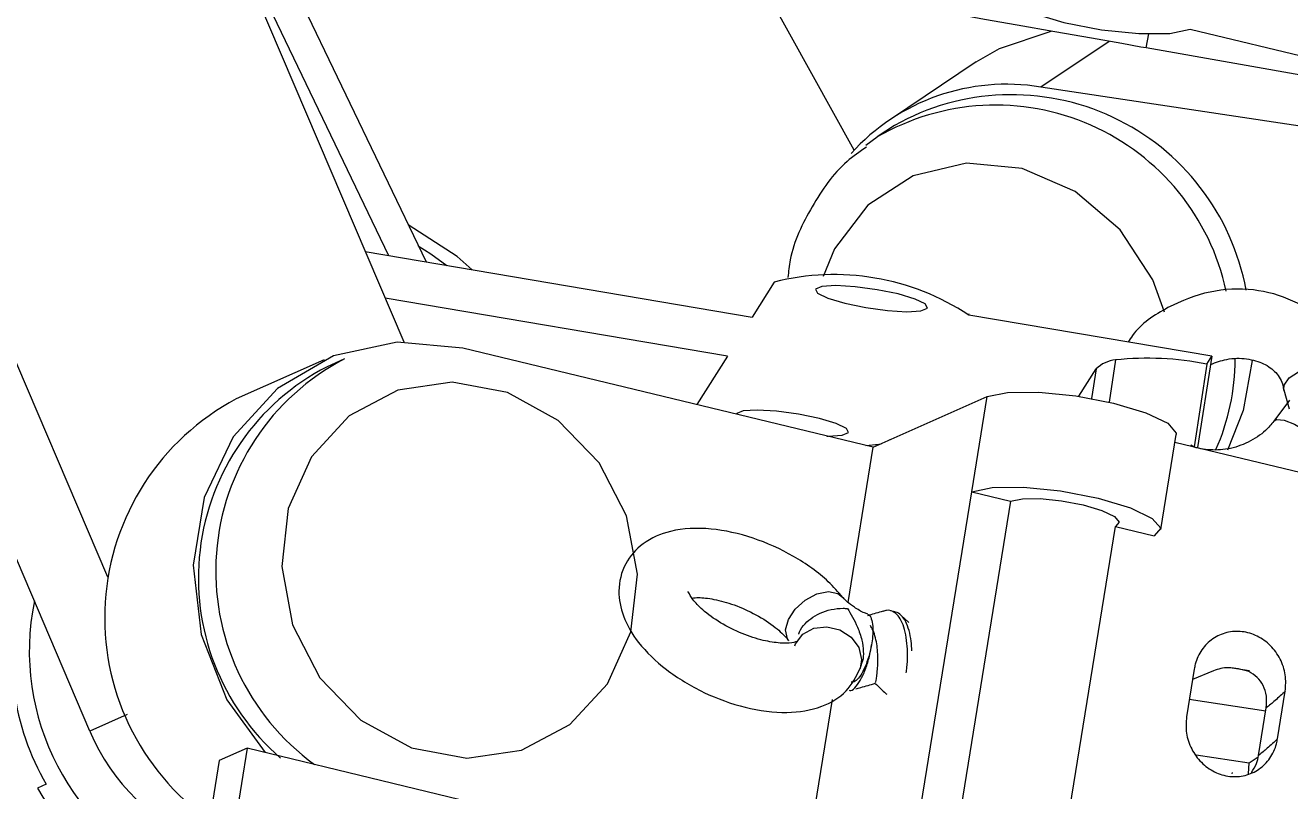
# Model space of a CAD drawing. Header units: millimetres. Extents: x 0 to 1189, y 0 to 841.
# Drawn here: x 623.9 to 629.01, y 557.87 to 560.97 of the extents above; entities that cross this region are included whole.
import ezdxf

# ---------------------------------------------------------------- set-up
doc = ezdxf.new("R2010")
doc.units = ezdxf.units.MM
doc.layers.get('0').update_dxf_attribs({"lineweight": 18})
doc.layers.add('尺寸线层', color=3, linetype='Continuous', lineweight=18)
doc.dimstyles.new('ISO-25', dxfattribs={"dimtxt": 2.5, "dimasz": 2.5, "dimexe": 1.25, "dimexo": 0.625, "dimtad": 1, "dimtxsty": 'Standard', "dimcen": 2.5, "dimdle": 5, "dimadec": 0, "dimazin": 0, "dimtfac": 1, "dimtmove": 0, "dimatfit": 3, "dimfxl": 1, "dimarcsym": 0})

# ---------------------------------------------------------------- blocks, each defined once
blk = doc.blocks.new('*X16')
at = {"layer": '尺寸线层', "linetype": 'Continuous'}
for points in [[(668.6687, 617.1299), (668.6299, 612.9938), (667.2905, 613.2299)], [(655.1602, 540.5189), (656.5383, 544.4188), (655.199, 544.6549)]]:
    blk.add_hatch(color=0, dxfattribs=at).paths.add_polyline_path(points, flags=0)
at = {"layer": '尺寸线层', "color": 0, "linetype": 'Continuous'}
for p, q in [((666.5541, 617.5027), (670.6383, 616.7826)), ((668.6687, 617.1299), (655.1602, 540.5189)), ((625.2283, 545.7966), (657.1298, 540.1716))]:
    blk.add_line(p, q, dxfattribs=at)
at = {"layer": '尺寸线层', "color": 0, "insert": (658.4206, 579.4404), "char_height": 3.5, "width": 28.938547, "attachment_point": 5, "rotation": 80.0001}
blk.add_mtext('388,96', dxfattribs=at)

msp = doc.modelspace()

# ---------------------------------------------------------------- linework, layer by layer
at = {"color": 7, "linetype": 'Continuous', "lineweight": 15}
for p, q in [((624.3585, 562.4333), (625.5193, 560.0114)), ((624.2317, 558.7371), (622.7601, 562.1865)), ((624.4447, 561.9954), (625.4289, 559.6885)), ((624.5762, 561.6873), (625.367, 560.0372)), ((627.2513, 560.464), (626.8693, 561.1523)), ((628.6102, 560.9529), (629.5321, 560.7298)), ((628.4323, 560.8767), (628.4423, 560.9331)), ((629.4146, 560.7035), (628.4323, 560.8767)), ((627.7447, 560.8199), (627.3972, 560.588)), ((629.6906, 560.4649), (628.0056, 560.7186)), ((627.4139, 560.5631), (627.3444, 560.5167)), ((627.2979, 560.4833), (627.3444, 560.5167)), ((625.2734, 560.053), (626.8379, 559.7881)), ((626.9275, 559.9296), (626.8379, 559.7881)), ((626.7384, 559.6308), (625.3535, 559.8653)), ((624.1598, 558.1144), (623.4518, 559.7737)), ((628.6975, 559.6299), (627.7141, 559.7964)), ((627.7152, 559.7962), (627.716, 559.8012)), ((625.1899, 559.6194), (625.1189, 559.5879)), ((627.3279, 559.2618), (625.6685, 559.6634)), ((626.7384, 559.6308), (626.6143, 559.4345)), ((628.6975, 559.6299), (628.6398, 559.2609)), ((628.6776, 559.5984), (628.6975, 559.6299)), ((625.1067, 559.6153), (624.7519, 559.4576)), ((628.1597, 559.4682), (628.2295, 559.5785)), ((628.6776, 559.5984), (628.6254, 559.2644)), ((627.3279, 559.2618), (627.7891, 559.4668)), ((627.7269, 559.082), (627.7891, 559.4668)), ((628.9881, 559.494), (629.0096, 559.418)), ((628.9886, 559.491), (628.9881, 559.4939)), ((629.0122, 559.4521), (628.9482, 559.3669)), ((628.4905, 558.9289), (628.5527, 559.3137)), ((627.2263, 558.6341), (627.3279, 559.2618)), ((627.3945, 559.2914), (627.3957, 559.2931)), ((627.3957, 559.2931), (627.3956, 559.2919)), ((627.3957, 559.2931), (627.3976, 559.2928)), ((628.5478, 559.2832), (629.4485, 559.0652)), ((627.4706, 557.4983), (627.7269, 559.082)), ((627.7269, 559.082), (627.8836, 559.0441)), ((627.8836, 559.0441), (627.3948, 556.0237)), ((627.8242, 555.9542), (628.3076, 558.9415)), ((628.3076, 558.9415), (628.4644, 558.9035)), ((627.4159, 558.5966), (627.3975, 558.601)), ((627.4716, 558.553), (627.4415, 558.5818)), ((627.2752, 558.3672), (627.2809, 558.3838)), ((628.626, 558.3646), (628.5949, 558.1722)), ((628.704, 558.3584), (628.6193, 558.323)), ((628.8504, 558.3574), (628.779, 558.3682)), ((627.0586, 557.598), (627.1628, 558.2417)), ((628.6064, 558.2434), (628.916, 558.1968)), ((628.9633, 558.083), (628.9945, 558.2754)), ((628.8867, 558.0158), (628.9178, 558.2082)), ((624.7961, 558.0455), (624.4917, 556.1641)), ((624.7961, 558.0455), (624.6826, 557.995)), ((625.9882, 557.7569), (624.7961, 558.0455)), ((624.6826, 557.995), (624.3781, 556.1136)), ((628.6336, 558.0177), (628.8478, 557.9854)), ((628.8454, 557.9412), (628.8478, 557.9854)), ((628.8478, 557.9854), (628.8853, 558.0104)), ((628.7796, 557.9472), (628.7786, 557.9416)), ((623.9829, 557.8997), (623.9474, 557.884))]:
    msp.add_line(p, q, dxfattribs=at)
at = {"color": 8, "linetype": 'Continuous', "lineweight": 15}
for p, q in [((628.2822, 560.9032), (628.0056, 560.7186)), ((628.2295, 559.5785), (628.2109, 559.4595)), ((628.3083, 559.6153), (628.2816, 559.4449)), ((624.3107, 558.1814), (624.1598, 558.1144))]:
    msp.add_line(p, q, dxfattribs=at)
at = {"color": 7, "linetype": 'Continuous', "lineweight": 15}
for points in [[(627.8727, 561.1314), (627.8464, 561.1005), (627.8803, 561.0607), (627.9692, 561.0181), (628.0995, 560.9791), (628.2514, 560.9498), (628.4018, 560.9345), (628.5278, 560.9356), (628.6102, 560.9529)], [(628.4323, 560.8767), (628.4109, 560.8805), (628.3335, 560.8942), (628.2111, 560.9157), (628.0625, 560.9419), (627.9102, 560.9688), (627.7774, 560.9922), (627.6844, 561.0086), (627.6452, 561.0155)], [(627.7447, 560.8199), (627.8385, 560.8739), (628.0482, 560.9445)], [(625.7052, 559.9799), (625.6456, 560.0339), (625.4474, 560.1614)], [(625.4881, 560.0765), (625.5393, 560.0441), (625.6028, 559.9972)], [(627.3437, 559.8992), (627.2554, 559.9111), (627.1771, 559.9157), (627.1206, 559.9122), (627.0946, 559.9013), (627.1031, 559.8845), (627.1447, 559.8645), (627.2131, 559.8442), (627.2979, 559.8268), (627.3862, 559.8149), (627.4645, 559.8103), (627.521, 559.8138), (627.547, 559.8247), (627.5385, 559.8415), (627.4969, 559.8615), (627.4285, 559.8818), (627.3437, 559.8992)], [(625.6685, 559.6634), (625.4024, 559.6873), (625.1453, 559.6314), (624.918, 559.5001), (624.7389, 559.304), (624.6225, 559.0592), (624.5781, 558.7854), (624.6096, 558.5048), (624.7142, 558.2402), (624.8691, 558.0278)], [(628.8599, 559.6132), (628.8247, 559.4108), (628.7602, 559.2505)], [(625.9048, 558.0368), (626.1011, 558.1406), (626.2538, 558.3054), (626.3479, 558.5151), (626.374, 558.7493), (626.3298, 558.9849), (626.2195, 559.199), (626.0539, 559.3706), (625.8493, 559.4828), (625.6255, 559.5248), (625.4047, 559.4923), (625.2083, 559.3886), (625.0556, 559.2237), (624.9616, 559.014), (624.9354, 558.7798), (624.9797, 558.5442), (625.09, 558.3301), (625.2555, 558.1585), (625.4602, 558.0463), (625.6839, 558.0043), (625.9048, 558.0368)], [(627.7891, 559.4668), (627.8715, 559.4841), (627.9975, 559.4853), (628.1479, 559.47), (628.2998, 559.4406), (628.4301, 559.4017), (628.519, 559.3591), (628.5529, 559.3192), (628.5527, 559.3137)], [(627.1406, 559.3071), (627.1461, 559.3071), (627.2026, 559.3105), (627.2286, 559.3214), (627.2201, 559.3382), (627.1785, 559.3582), (627.1101, 559.3785), (627.0253, 559.3959), (626.937, 559.4078), (626.8587, 559.4124), (626.8022, 559.409), (626.7762, 559.398), (626.7752, 559.3952)], [(627.2985, 559.2689), (627.3506, 559.2741), (627.3594, 559.2758)], [(627.7269, 559.082), (627.8092, 559.0994), (627.9352, 559.1005), (628.0856, 559.0852), (628.2375, 559.0558), (628.3679, 559.0169), (628.4567, 558.9743), (628.4906, 558.9345), (628.4644, 558.9035)], [(627.8836, 559.0441), (627.931, 559.0541), (628.0034, 559.0547), (628.0899, 559.0459), (628.1772, 559.029), (628.2522, 559.0066), (628.3033, 558.9821), (628.3227, 558.9592), (628.3076, 558.9415)]]:
    msp.add_lwpolyline(points, dxfattribs=at)
at = {"color": 8, "linetype": 'Continuous', "lineweight": 15}
for points in [[(628.5065, 559.8081), (628.4585, 559.9388), (628.3269, 560.1406), (628.1449, 560.2957), (627.9305, 560.3888), (627.7046, 560.411), (627.4894, 560.3599), (627.3058, 560.2407), (627.1719, 560.065), (627.1252, 559.9529)], [(628.9881, 559.4939), (628.9901, 559.513), (629.0102, 559.5425), (629.0481, 559.5671), (629.098, 559.5832), (629.1523, 559.5882), (629.2028, 559.5815), (629.2065, 559.5804)], [(628.9485, 559.3673), (628.9607, 559.3739), (628.9906, 559.3713), (629.0311, 559.3552), (629.076, 559.3281), (629.1185, 559.2941), (629.1521, 559.2584), (629.1718, 559.2265), (629.1744, 559.2031), (629.1722, 559.1988)], [(626.9871, 558.4794), (626.9815, 558.4876), (626.9737, 558.5232), (626.9846, 558.5654), (627.0124, 558.608), (627.053, 558.6444), (627.1001, 558.6691), (627.1465, 558.6783), (627.1853, 558.6706), (627.2055, 558.6547)], [(627.0105, 558.4585), (627.0142, 558.4677), (627.0433, 558.5059), (627.0876, 558.5299), (627.1402, 558.5361), (627.1933, 558.5235), (627.2387, 558.494), (627.2695, 558.4522), (627.2809, 558.4043), (627.2751, 558.367)]]:
    msp.add_lwpolyline(points, dxfattribs=at)
at = {"color": 7, "linetype": 'Continuous', "lineweight": 15}
for centre, radius, start, end in [((627.8671, 559.8844), 0.8456, 80.5782, 138.0587), ((627.8877, 559.7235), 0.9641, 10.4061, 119.4377), ((627.1705, 558.9756), 0.9845, 56.4835, 104.2937), ((625.6345, 558.762), 0.9659, 117.4074, 234.0863), ((628.4359, 558.3643), 1.2576, 78.9214, 95.8262), ((625.5608, 558.733), 0.9624, 117.3371, 229.1267), ((628.3193, 559.4892), 0.1266, 94.9816, 135.1405), ((625.2219, 558.5723), 1.0023, 117.9653, 234.757), ((624.9187, 558.4382), 1.004, 168.3701, 246.6513), ((624.8705, 558.4161), 1.0269, 187.7382, 210.1854), ((624.9263, 558.4337), 0.8304, 202.6163, 248.9595), ((624.7921, 558.3649), 0.972, 209.6573, 249.9501)]:
    msp.add_arc(centre, radius, start, end, dxfattribs=at)
at = {"color": 8, "linetype": 'Continuous', "lineweight": 15}
for centre, radius, start, end in [((627.8229, 559.6909), 0.9545, 12.2693, 120.0928), ((627.8723, 559.6234), 0.9199, 336.2124, 359.6751), ((624.3179, 558.0738), 0.7701, 127.0401, 258.158)]:
    msp.add_arc(centre, radius, start, end, dxfattribs=at)
at = {"color": 7, "linetype": 'Continuous', "lineweight": 15}
for points, knots in [([(627.3004, 560.4755), (627.2734, 560.4569), (627.1832, 560.3949), (627.0765, 560.2378), (626.9963, 560.0748), (626.9853, 559.9723), (626.9828, 559.9484)], [0, 0, 0, 0, 0.0991164, 0.3315345, 0.5639019, 0.6345037, 0.6345037, 0.6345037, 0.6345037]), ([(629.2096, 559.6757), (629.1934, 559.7051), (629.1516, 559.7808), (629.0284, 559.861), (628.8664, 559.9074), (628.6867, 559.8989), (628.5174, 559.8326), (628.4012, 559.7558), (628.3649, 559.6962), (628.3593, 559.6871)], [0, 0, 0, 0, 0.105766, 0.272631, 0.441197, 0.613906, 0.790226, 0.969125, 1.001419, 1.001419, 1.001419, 1.001419]), ([(628.6916, 559.5968), (628.7134, 559.6049), (628.7624, 559.6229), (628.8404, 559.6226), (628.911, 559.6021), (628.9621, 559.563), (628.9828, 559.5257), (628.9871, 559.4998), (628.9881, 559.494)], [0, 0, 0, 0, 0.0539487, 0.1205393, 0.1871909, 0.2567106, 0.337407, 0.3608125, 0.3608125, 0.3608125, 0.3608125]), ([(628.9482, 559.3669), (628.9376, 559.3544), (628.9102, 559.3219), (628.8466, 559.2794), (628.7628, 559.2513), (628.6815, 559.2492), (628.6287, 559.2592), (628.6123, 559.2705), (628.6121, 559.2706)], [0, 0, 0, 0, 0.0513396, 0.1322976, 0.2133665, 0.2937856, 0.3741761, 0.3749483, 0.3749483, 0.3749483, 0.3749483]), ([(627.2055, 558.6547), (627.1865, 558.6762), (627.1323, 558.7378), (627.0096, 558.825), (626.8419, 558.9009), (626.6672, 558.9393), (626.5157, 558.9325), (626.3969, 558.8816), (626.3178, 558.7934), (626.2914, 558.6838), (626.3137, 558.5726), (626.3771, 558.465), (626.4878, 558.3584), (626.6402, 558.2658), (626.8126, 558.2035), (626.9783, 558.1824), (627.1153, 558.2046), (627.2241, 558.2668), (627.2587, 558.3349), (627.2752, 558.3672)], [0, 0, 0, 0, 0.087311, 0.249221, 0.40926, 0.57136, 0.740893, 0.875917, 0.993204, 1.117868, 1.230857, 1.363956, 1.518159, 1.678974, 1.839169, 2.003084, 2.155591, 2.284851, 2.401897, 2.401897, 2.401897, 2.401897]), ([(627.0209, 558.4757), (627.0217, 558.4763), (627.0243, 558.4782), (627.0006, 558.4697), (626.9521, 558.4689), (626.8814, 558.4794), (626.796, 558.5069), (626.7082, 558.5506), (626.6384, 558.602), (626.5965, 558.6462), (626.5798, 558.6768), (626.5799, 558.6777), (626.58, 558.6782)], [0, 0, 0, 0, 0.023451, 0.0712985, 0.1209929, 0.1766826, 0.2390581, 0.3055268, 0.3723002, 0.4265564, 0.4747349, 0.5129753, 0.5129753, 0.5129753, 0.5129753]), ([(626.5951, 558.6522), (626.6032, 558.6531), (626.625, 558.6556), (626.6858, 558.6487), (626.7673, 558.6263), (626.8563, 558.5863), (626.9315, 558.5367), (626.9708, 558.4993), (626.9842, 558.483), (626.9865, 558.4802)], [0, 0, 0, 0, 0.0397926, 0.1081603, 0.1853839, 0.2689217, 0.3542068, 0.4258643, 0.4408214, 0.4408214, 0.4408214, 0.4408214]), ([(627.3061, 558.5869), (627.3018, 558.5885), (627.2826, 558.5957), (627.2523, 558.6136), (627.2229, 558.6357), (627.21, 558.6491), (627.206, 558.6541), (627.2055, 558.6547)], [0, 0, 0, 0, 0.0117636, 0.0523676, 0.0874721, 0.1180505, 0.1225379, 0.1225379, 0.1225379, 0.1225379]), ([(627.0272, 558.5068), (627.0272, 558.507), (627.0287, 558.5186), (627.045, 558.5414), (627.0739, 558.5704), (627.1134, 558.5929), (627.1594, 558.6076), (627.1966, 558.6112), (627.2175, 558.6107), (627.2228, 558.6103), (627.2231, 558.6103)], [0, 0, 0, 0, 0.0007504, 0.0414606, 0.081405, 0.122949, 0.1681208, 0.2187199, 0.2354898, 0.2365298, 0.2365298, 0.2365298, 0.2365298]), ([(627.2231, 558.6103), (627.2232, 558.6101), (627.237, 558.5891), (627.26, 558.5498), (627.2824, 558.4864), (627.289, 558.439), (627.2878, 558.404), (627.2815, 558.3888), (627.2796, 558.3842)], [0, 0, 0, 0, 0.0009943, 0.0955833, 0.1476208, 0.1903805, 0.225869, 0.2410981, 0.2410981, 0.2410981, 0.2410981]), ([(627.3677, 558.5993), (627.3486, 558.5937), (627.3277, 558.5874), (627.3071, 558.5814), (627.3052, 558.5808)], [0, 0, 0, 0, 0.05917498, 0.06509084, 0.06509084, 0.06509084, 0.06509084]), ([(627.4616, 558.3494), (627.4626, 558.3566), (627.4656, 558.3793), (627.4668, 558.4209), (627.4654, 558.47), (627.458, 558.5156), (627.4457, 558.5539), (627.4291, 558.5828), (627.4073, 558.5995), (627.3862, 558.6049), (627.3722, 558.5996), (627.3673, 558.5978)], [0, 0, 0, 0, 0.0180744, 0.0566768, 0.0944151, 0.1330774, 0.1715994, 0.2093629, 0.2480802, 0.2865157, 0.3072278, 0.3072278, 0.3072278, 0.3072278]), ([(627.4841, 558.4385), (627.4835, 558.4517), (627.4821, 558.4814), (627.4734, 558.5223), (627.4601, 558.5586), (627.4419, 558.5833), (627.4263, 558.5958), (627.4167, 558.5959), (627.4158, 558.5959)], [0, 0, 0, 0, 0.0299552, 0.0674337, 0.1043783, 0.141085, 0.1785814, 0.1826157, 0.1826157, 0.1826157, 0.1826157]), ([(627.3055, 558.5853), (627.3063, 558.5853), (627.3129, 558.5857), (627.321, 558.5702), (627.3273, 558.5397), (627.3268, 558.501), (627.3226, 558.4739), (627.3209, 558.4625)], [0, 0, 0, 0, 0.0051051, 0.0399387, 0.0740213, 0.1070303, 0.1308329, 0.1308329, 0.1308329, 0.1308329]), ([(627.337, 558.3107), (627.3372, 558.3102), (627.3377, 558.3089), (627.3444, 558.3465), (627.3483, 558.4077), (627.343, 558.4778), (627.3285, 558.5216), (627.318, 558.5384), (627.3164, 558.5409)], [0, 0, 0, 0, 0.035412, 0.083845, 0.1317037, 0.1795647, 0.2280012, 0.2366554, 0.2366554, 0.2366554, 0.2366554]), ([(628.9945, 558.2754), (628.9959, 558.2976), (628.9989, 558.3418), (628.9764, 558.4072), (628.9366, 558.4623), (628.8823, 558.5014), (628.8199, 558.52), (628.7565, 558.5161), (628.6991, 558.4902), (628.6543, 558.445), (628.6328, 558.3994), (628.6273, 558.3713), (628.626, 558.3646)], [0, 0, 0, 0, 0.0648062, 0.129614, 0.194399, 0.2591163, 0.3237844, 0.3884274, 0.4530962, 0.5178122, 0.5825725, 0.6028772, 0.6028772, 0.6028772, 0.6028772]), ([(627.23, 558.2794), (627.2324, 558.2786), (627.2407, 558.2759), (627.2591, 558.2927), (627.281, 558.3263), (627.3004, 558.3717), (627.3143, 558.4196), (627.3189, 558.4494), (627.3209, 558.4625)], [0, 0, 0, 0, 0.0176852, 0.0624976, 0.1050054, 0.145612, 0.1850341, 0.2159128, 0.2159128, 0.2159128, 0.2159128]), ([(627.3209, 558.4625), (627.3201, 558.4584), (627.3164, 558.4391), (627.307, 558.404), (627.2909, 558.3629), (627.2727, 558.3318), (627.2544, 558.3126), (627.2442, 558.3125), (627.2391, 558.3125)], [0, 0, 0, 0, 0.00926, 0.0437754, 0.0779813, 0.112061, 0.1461533, 0.1802355, 0.1802355, 0.1802355, 0.1802355]), ([(628.8471, 558.3549), (628.8185, 558.3626), (628.7624, 558.3778), (628.7232, 558.3648), (628.704, 558.3584)], [0, 0, 0, 0, 0.0746793, 0.1462463, 0.1462463, 0.1462463, 0.1462463]), ([(628.9178, 558.2082), (628.919, 558.2245), (628.9213, 558.257), (628.9061, 558.3002), (628.88, 558.3356), (628.8587, 558.3481), (628.8471, 558.3549)], [0, 0, 0, 0, 0.0412204, 0.0823816, 0.1243972, 0.1745056, 0.1745056, 0.1745056, 0.1745056]), ([(627.2575, 558.2848), (627.2642, 558.2868), (627.2903, 558.2944), (627.3166, 558.302), (627.3361, 558.3076)], [0, 0, 0, 0, 0.0212354, 0.08187464, 0.08187464, 0.08187464, 0.08187464]), ([(627.3361, 558.3073), (627.3506, 558.2935), (627.3661, 558.2788), (627.3814, 558.2641), (627.3824, 558.2631)], [0, 0, 0, 0, 0.05964855, 0.06398012, 0.06398012, 0.06398012, 0.06398012]), ([(628.9945, 558.2754), (628.981, 558.2627), (628.9568, 558.24), (628.9297, 558.2179), (628.9178, 558.2082)], [0, 0, 0, 0, 0.0571707, 0.1020224, 0.1020224, 0.1020224, 0.1020224]), ([(628.5949, 558.1722), (628.5934, 558.1501), (628.5905, 558.1058), (628.613, 558.0405), (628.6527, 557.9854), (628.7071, 557.9462), (628.7695, 557.9276), (628.8329, 557.9315), (628.8903, 557.9574), (628.935, 558.0026), (628.9566, 558.0482), (628.962, 558.0763), (628.9633, 558.083)], [0, 0, 0, 0, 0.0647945, 0.1295897, 0.1943712, 0.2591043, 0.323787, 0.3884365, 0.4530892, 0.5177832, 0.5825444, 0.6028736, 0.6028736, 0.6028736, 0.6028736]), ([(628.9633, 558.083), (628.9498, 558.0703), (628.9257, 558.0476), (628.8986, 558.0255), (628.8867, 558.0158)], [0, 0, 0, 0, 0.0571681, 0.102018, 0.102018, 0.102018, 0.102018]), ([(628.858, 557.947), (628.8656, 557.9589), (628.8793, 557.9805), (628.8844, 558.0049), (628.8867, 558.0158)], [0, 0, 0, 0, 0.04182893, 0.0751616, 0.0751616, 0.0751616, 0.0751616])]:
    msp.add_open_spline(points, degree=3, knots=knots, dxfattribs=at)

# ---------------------------------------------------------------- dimensions: what is measured, and where the dimension line sits
at = {"layer": '尺寸线层'}
dim = msp.add_linear_dim(base=(655.1602, 540.5189), p1=(666.5541, 617.5027), p2=(625.2283, 545.7966), angle=80.0001, dimstyle='ISO-25', override={"dimtxt": 3.5, "dimasz": 4.08, "dimexe": 2, "dimexo": 0, "dimgap": 1.524, "dimlfac": 5, "dimzin": 0, "dimsah": 1, "dimdle": 8.16, "dimadec": 2, "dimtfill": 1, "dimtolj": 1, "dimtzin": 8}, dxfattribs=at)
dim.commit()
dim.dimension.update_dxf_attribs({"geometry": '*X16', "text_midpoint": (658.4206, 579.4404)})

doc.saveas('drawing.dxf')
